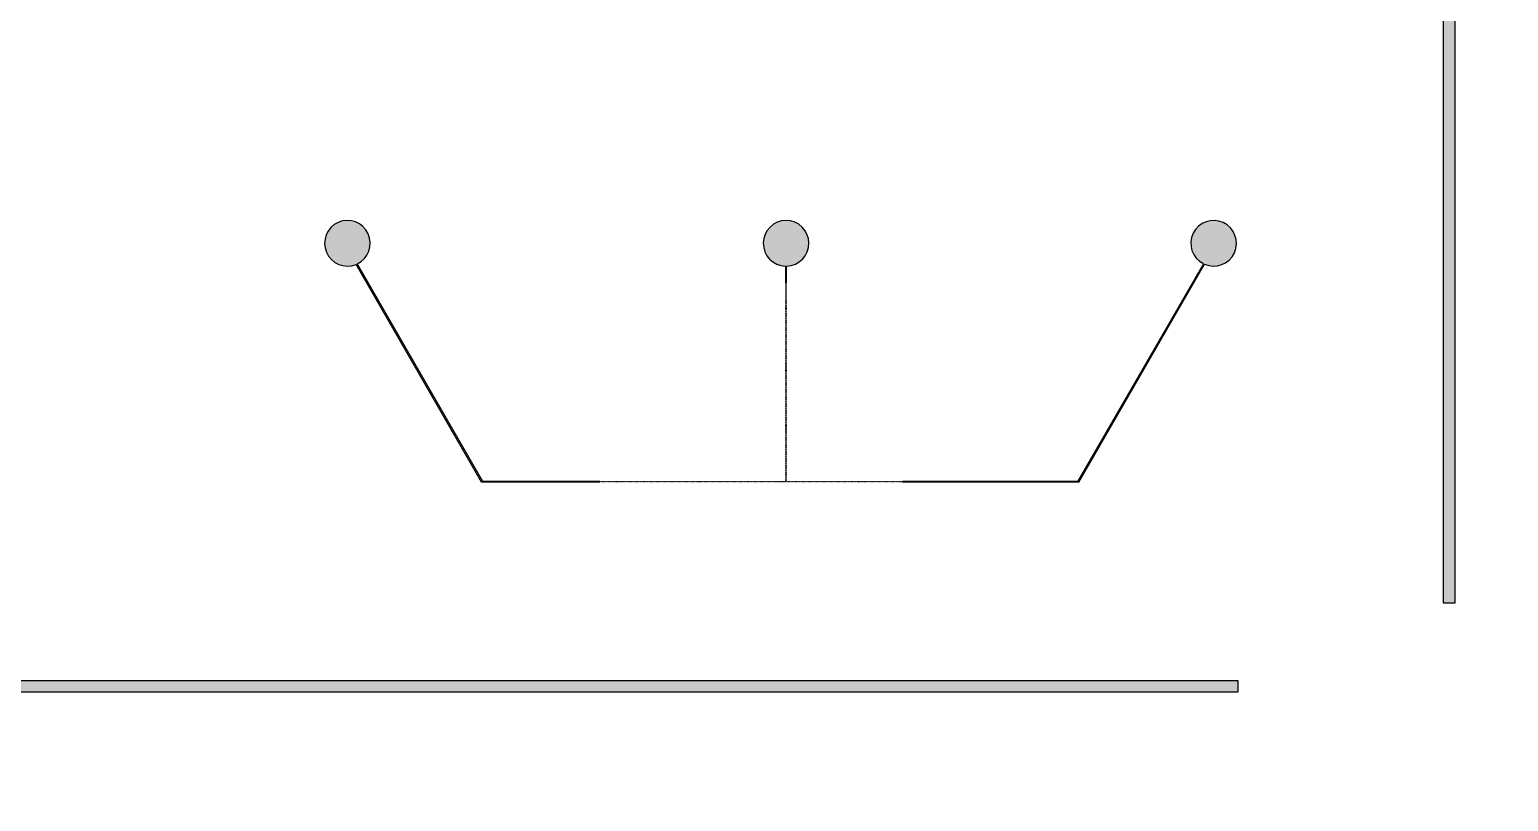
# Model space of a CAD drawing. Header units: inches. Extents: x 734146 to 834146, y 204695 to 304695.
# Drawn here: x 801116 to 813766, y 266471 to 273069 of the extents above; entities that cross this region are included whole.
import ezdxf

# ---------------------------------------------------------------- set-up
doc = ezdxf.new("R2010")
doc.units = ezdxf.units.IN
doc.header["$MEASUREMENT"] = 0

# ---------------------------------------------------------------- blocks, each defined once
blk = doc.blocks.new('*U18')
h = blk.add_hatch(color=256)
h.dxf.hatch_style = 1
h.paths.add_polyline_path([(-1282, -899), (-1282, -896), (-1279, -896), (-1279, -899)])
h.paths.add_polyline_path([(-1272, -899), (-1272, -896), (-1269, -896), (-1269, -899)])
h.paths.add_polyline_path([(-1262, -899), (-1262, -896), (-1259, -896), (-1259, -899)])
h.paths.add_polyline_path([(-1252, -899), (-1252, -896), (-1249, -896), (-1249, -899)])
h.paths.add_polyline_path([(-1242, -899), (-1242, -896), (-1239, -896), (-1239, -899)])
h.paths.add_polyline_path([(-1232, -899), (-1232, -896), (-1229, -896), (-1229, -899)])
h.paths.add_polyline_path([(-1222, -899), (-1222, -896), (-1219, -896), (-1219, -899)])
h.paths.add_polyline_path([(-1212, -899), (-1212, -896), (-1209, -896), (-1209, -899)])
h.paths.add_polyline_path([(-1202, -899), (-1202, -896), (-1199, -896), (-1199, -899)])
h.paths.add_polyline_path([(-1192, -899), (-1192, -896), (-1189, -896), (-1189, -899)])
h.paths.add_polyline_path([(-1182, -899), (-1182, -896), (-1179, -896), (-1179, -899)])
h.paths.add_polyline_path([(-1172, -899), (-1172, -896), (-1169, -896), (-1169, -899)])
h.paths.add_polyline_path([(-452, -899), (-452, -896), (-449, -896), (-449, -899)])
h.paths.add_polyline_path([(-442, -899), (-442, -896), (-439, -896), (-439, -899)])
h.paths.add_polyline_path([(-432, -899), (-432, -896), (-429, -896), (-429, -899)])
h.paths.add_polyline_path([(-422, -899), (-422, -896), (-419, -896), (-419, -899)])
h.paths.add_polyline_path([(-412, -899), (-412, -896), (-409, -896), (-409, -899)])
h.paths.add_polyline_path([(-402, -899), (-402, -896), (-399, -896), (-399, -899)])
h.paths.add_polyline_path([(-392, -899), (-392, -896), (-389, -896), (-389, -899)])
h.paths.add_polyline_path([(-382, -899), (-382, -896), (-379, -896), (-379, -899)])
h.paths.add_polyline_path([(-372, -899), (-372, -896), (-369, -896), (-369, -899)])
h.paths.add_polyline_path([(-362, -899), (-362, -896), (-359, -896), (-359, -899)])
h.paths.add_polyline_path([(-352, -899), (-352, -896), (-349, -896), (-349, -899)])
h.paths.add_polyline_path([(-342, -899), (-342, -896), (-339, -896), (-339, -899)])
h.paths.add_polyline_path([(-332, -899), (-332, -896), (-329, -896), (-329, -899)])
h.paths.add_polyline_path([(-322, -899), (-322, -896), (-319, -896), (-319, -899)])
h.paths.add_polyline_path([(-312, -899), (-312, -896), (-309, -896), (-309, -899)])
h.paths.add_polyline_path([(-302, -899), (-302, -896), (-299, -896), (-299, -899)])
h.paths.add_polyline_path([(-292, -899), (-292, -896), (-289, -896), (-289, -899)])
h.paths.add_polyline_path([(-282, -899), (-282, -896), (-279, -896), (-279, -899)])
h.paths.add_polyline_path([(-272, -899), (-272, -896), (-269, -896), (-269, -899)])
h.paths.add_polyline_path([(-262, -899), (-262, -896), (-259, -896), (-259, -899)])
h.paths.add_polyline_path([(-252, -899), (-252, -896), (-249, -896), (-249, -899)])
h.paths.add_polyline_path([(-242, -899), (-242, -896), (-239, -896), (-239, -899)])
h.paths.add_polyline_path([(-232, -899), (-232, -896), (-229, -896), (-229, -899)])
h.paths.add_polyline_path([(-222, -899), (-222, -896), (-219, -896), (-219, -899)])
h.paths.add_polyline_path([(-212, -899), (-212, -896), (-209, -896), (-209, -899)])
h.paths.add_polyline_path([(-202, -899), (-202, -896), (-199, -896), (-199, -899)])
h.paths.add_polyline_path([(-192, -899), (-192, -896), (-189, -896), (-189, -899)])
h.paths.add_polyline_path([(-182, -899), (-182, -896), (-179, -896), (-179, -899)])
h.paths.add_polyline_path([(-172, -899), (-172, -896), (-169, -896), (-169, -899)])
h.paths.add_polyline_path([(-162, -899), (-162, -896), (-159, -896), (-159, -899)])
h.paths.add_polyline_path([(-152, -899), (-152, -896), (-149, -896), (-149, -899)])
h.paths.add_polyline_path([(-142, -899), (-142, -896), (-139, -896), (-139, -899)])
h.paths.add_polyline_path([(-132, -899), (-132, -896), (-129, -896), (-129, -899)])
h.paths.add_polyline_path([(-122, -899), (-122, -896), (-119, -896), (-119, -899)])
h.paths.add_polyline_path([(-112, -899), (-112, -896), (-109, -896), (-109, -899)])
h.paths.add_polyline_path([(-102, -899), (-102, -896), (-99, -896), (-99, -899)])
h.paths.add_polyline_path([(-92, -899), (-92, -896), (-89, -896), (-89, -899)])
h.paths.add_polyline_path([(-82, -899), (-82, -896), (-79, -896), (-79, -899)])
h.paths.add_polyline_path([(-72, -899), (-72, -896), (-69, -896), (-69, -899)])
h.paths.add_polyline_path([(-62, -899), (-62, -896), (-59, -896), (-59, -899)])
h.paths.add_polyline_path([(-52, -899), (-52, -896), (-49, -896), (-49, -899)])
h.paths.add_polyline_path([(-42, -899), (-42, -896), (-39, -896), (-39, -899)])
h.paths.add_polyline_path([(98, -899), (98, -896), (101, -896), (101, -899)])
h.paths.add_polyline_path([(88, -899), (88, -896), (91, -896), (91, -899)])
h.paths.add_polyline_path([(78, -899), (78, -896), (81, -896), (81, -899)])
h.paths.add_polyline_path([(-32, -899), (-32, -896), (-29, -896), (-29, -899)])
h.paths.add_polyline_path([(-22, -899), (-22, -896), (-19, -896), (-19, -899)])
h.paths.add_polyline_path([(-12, -899), (-12, -896), (-9, -896), (-9, -899)])
h.paths.add_polyline_path([(-2, -899), (-2, -896), (1, -896), (1, -899)])
h.paths.add_polyline_path([(8, -899), (8, -896), (11, -896), (11, -899)])
h.paths.add_polyline_path([(18, -899), (18, -896), (21, -896), (21, -899)])
h.paths.add_polyline_path([(28, -899), (28, -896), (31, -896), (31, -899)])
h.paths.add_polyline_path([(38, -899), (38, -896), (41, -896), (41, -899)])
h.paths.add_polyline_path([(48, -899), (48, -896), (51, -896), (51, -899)])
h.paths.add_polyline_path([(58, -899), (58, -896), (61, -896), (61, -899)])
h.paths.add_polyline_path([(68, -899), (68, -896), (71, -896), (71, -899)])
h.paths.add_polyline_path([(301, -896), (301, -899), (298, -899), (298, -896)])
h.paths.add_polyline_path([(108, -899), (108, -896), (111, -896), (111, -899)])
h.paths.add_polyline_path([(118, -899), (118, -896), (121, -896), (121, -899)])
h.paths.add_polyline_path([(128, -899), (128, -896), (131, -896), (131, -899)])
h.paths.add_polyline_path([(138, -899), (138, -896), (141, -896), (141, -899)])
h.paths.add_polyline_path([(148, -899), (148, -896), (151, -896), (151, -899)])
h.paths.add_polyline_path([(158, -899), (158, -896), (161, -896), (161, -899)])
h.paths.add_polyline_path([(168, -899), (168, -896), (171, -896), (171, -899)])
h.paths.add_polyline_path([(178, -899), (178, -896), (181, -896), (181, -899)])
h.paths.add_polyline_path([(188, -899), (188, -896), (191, -896), (191, -899)])
h.paths.add_polyline_path([(198, -899), (198, -896), (201, -896), (201, -899)])
h.paths.add_polyline_path([(208, -899), (208, -896), (211, -896), (211, -899)])
h.paths.add_polyline_path([(298, -736), (301, -736), (301, -739), (298, -739)])
h.paths.add_polyline_path([(298, -726), (301, -726), (301, -729), (298, -729)])
h.paths.add_polyline_path([(298, -716), (301, -716), (301, -719), (298, -719)])
h.paths.add_polyline_path([(298, -706), (301, -706), (301, -709), (298, -709)])
h.paths.add_polyline_path([(298, -696), (301, -696), (301, -699), (298, -699)])
h.paths.add_polyline_path([(298, -686), (301, -686), (301, -689), (298, -689)])
h.paths.add_polyline_path([(298, -676), (301, -676), (301, -679), (298, -679)])
h.paths.add_polyline_path([(298, -666), (301, -666), (301, -669), (298, -669)])
h.paths.add_polyline_path([(298, -656), (301, -656), (301, -659), (298, -659)])
h.paths.add_polyline_path([(298, -646), (301, -646), (301, -649), (298, -649)])
h.paths.add_polyline_path([(298, -636), (301, -636), (301, -639), (298, -639)])
h.paths.add_polyline_path([(298, -626), (301, -626), (301, -629), (298, -629)])
h.paths.add_polyline_path([(298, -616), (301, -616), (301, -619), (298, -619)])
h.paths.add_polyline_path([(298, -606), (301, -606), (301, -609), (298, -609)])
h.paths.add_polyline_path([(298, -596), (301, -596), (301, -599), (298, -599)])
h.paths.add_polyline_path([(298, -586), (301, -586), (301, -589), (298, -589)])
h.paths.add_polyline_path([(298, -576), (301, -576), (301, -579), (298, -579)])
h.paths.add_polyline_path([(298, -566), (301, -566), (301, -569), (298, -569)])
h.paths.add_polyline_path([(298, -556), (301, -556), (301, -559), (298, -559)])
h.paths.add_polyline_path([(298, -546), (301, -546), (301, -549), (298, -549)])
h.paths.add_polyline_path([(298, -536), (301, -536), (301, -539), (298, -539)])
h.paths.add_polyline_path([(298, -526), (301, -526), (301, -529), (298, -529)])
h.paths.add_polyline_path([(298, -516), (301, -516), (301, -519), (298, -519)])
h.paths.add_polyline_path([(298, -506), (301, -506), (301, -509), (298, -509)])
h.paths.add_polyline_path([(298, -496), (301, -496), (301, -499), (298, -499)])
h.paths.add_polyline_path([(298, -486), (301, -486), (301, -489), (298, -489)])
h.paths.add_polyline_path([(298, -476), (301, -476), (301, -479), (298, -479)])
h.paths.add_polyline_path([(298, -466), (301, -466), (301, -469), (298, -469)])
h.paths.add_polyline_path([(298, -456), (301, -456), (301, -459), (298, -459)])
h.paths.add_polyline_path([(298, -446), (301, -446), (301, -449), (298, -449)])
h.paths.add_polyline_path([(298, -436), (301, -436), (301, -439), (298, -439)])
h.paths.add_polyline_path([(298, -426), (301, -426), (301, -429), (298, -429)])
h.paths.add_polyline_path([(298, -416), (301, -416), (301, -419), (298, -419)])
h.paths.add_polyline_path([(298, -406), (301, -406), (301, -409), (298, -409)])
h.paths.add_polyline_path([(298, -396), (301, -396), (301, -399), (298, -399)])
h.paths.add_polyline_path([(298, -386), (301, -386), (301, -389), (298, -389)])
h.paths.add_polyline_path([(298, -376), (301, -376), (301, -379), (298, -379)])
h.paths.add_polyline_path([(298, -366), (301, -366), (301, -369), (298, -369)])
h.paths.add_polyline_path([(298, -356), (301, -356), (301, -359), (298, -359)])
h.paths.add_polyline_path([(298, -346), (301, -346), (301, -349), (298, -349)])
h.paths.add_polyline_path([(298, -336), (301, -336), (301, -339), (298, -339)])
h.paths.add_polyline_path([(298, -326), (301, -326), (301, -329), (298, -329)])
h.paths.add_polyline_path([(298, -316), (301, -316), (301, -319), (298, -319)])
h.paths.add_polyline_path([(298, -306), (301, -306), (301, -309), (298, -309)])
h.paths.add_polyline_path([(298, -296), (301, -296), (301, -299), (298, -299)])
h.paths.add_polyline_path([(298, -286), (301, -286), (301, -289), (298, -289)])
h.paths.add_polyline_path([(298, -276), (301, -276), (301, -279), (298, -279)])
h.paths.add_polyline_path([(298, -266), (301, -266), (301, -269), (298, -269)])
h.paths.add_polyline_path([(298, -256), (301, -256), (301, -259), (298, -259)])
h.paths.add_polyline_path([(298, -246), (301, -246), (301, -249), (298, -249)])
h.paths.add_polyline_path([(298, -236), (301, -236), (301, -239), (298, -239)])
h.paths.add_polyline_path([(298, -226), (301, -226), (301, -229), (298, -229)])
h.paths.add_polyline_path([(298, -216), (301, -216), (301, -219), (298, -219)])
h.paths.add_polyline_path([(298, -206), (301, -206), (301, -209), (298, -209)])
h.paths.add_polyline_path([(298, -196), (301, -196), (301, -199), (298, -199)])
h.paths.add_polyline_path([(298, -186), (301, -186), (301, -189), (298, -189)])
h.paths.add_polyline_path([(298, -176), (301, -176), (301, -179), (298, -179)])
h.paths.add_polyline_path([(298, -166), (301, -166), (301, -169), (298, -169)])
h.paths.add_polyline_path([(298, -156), (301, -156), (301, -159), (298, -159)])
h.paths.add_polyline_path([(298, 464), (301, 464), (301, 461), (298, 461)])
h.paths.add_polyline_path([(298, 474), (301, 474), (301, 471), (298, 471)])
h.paths.add_polyline_path([(298, 484), (301, 484), (301, 481), (298, 481)])
h.paths.add_polyline_path([(298, -146), (301, -146), (301, -149), (298, -149)])
h.paths.add_polyline_path([(298, -136), (301, -136), (301, -139), (298, -139)])
h.paths.add_polyline_path([(298, -126), (301, -126), (301, -129), (298, -129)])
h.paths.add_polyline_path([(298, -116), (301, -116), (301, -119), (298, -119)])
h.paths.add_polyline_path([(298, -106), (301, -106), (301, -109), (298, -109)])
h.paths.add_polyline_path([(298, -96), (301, -96), (301, -99), (298, -99)])
h.paths.add_polyline_path([(298, -86), (301, -86), (301, -89), (298, -89)])
h.paths.add_polyline_path([(298, -76), (301, -76), (301, -79), (298, -79)])
h.paths.add_polyline_path([(298, -66), (301, -66), (301, -69), (298, -69)])
h.paths.add_polyline_path([(298, -56), (301, -56), (301, -59), (298, -59)])
h.paths.add_polyline_path([(298, -46), (301, -46), (301, -49), (298, -49)])
h.paths.add_polyline_path([(298, 604), (301, 604), (301, 601), (298, 601)])
h.paths.add_polyline_path([(298, 614), (301, 614), (301, 611), (298, 611)])
h.paths.add_polyline_path([(298, 624), (301, 624), (301, 621), (298, 621)])
h.paths.add_polyline_path([(298, 634), (301, 634), (301, 631), (298, 631)])
h.paths.add_polyline_path([(298, 644), (301, 644), (301, 641), (298, 641)])
h.paths.add_polyline_path([(298, 654), (301, 654), (301, 651), (298, 651)])
h.paths.add_polyline_path([(298, 494), (301, 494), (301, 491), (298, 491)])
h.paths.add_polyline_path([(298, 504), (301, 504), (301, 501), (298, 501)])
h.paths.add_polyline_path([(298, 514), (301, 514), (301, 511), (298, 511)])
h.paths.add_polyline_path([(298, 524), (301, 524), (301, 521), (298, 521)])
h.paths.add_polyline_path([(298, 534), (301, 534), (301, 531), (298, 531)])
h.paths.add_polyline_path([(298, 544), (301, 544), (301, 541), (298, 541)])
h.paths.add_polyline_path([(298, 554), (301, 554), (301, 551), (298, 551)])
h.paths.add_polyline_path([(298, 564), (301, 564), (301, 561), (298, 561)])
h.paths.add_polyline_path([(298, 574), (301, 574), (301, 571), (298, 571)])
h.paths.add_polyline_path([(298, 584), (301, 584), (301, 581), (298, 581)])
h.paths.add_polyline_path([(298, 594), (301, 594), (301, 591), (298, 591)])
h.paths.add_polyline_path([(311, -896), (311, -899), (308, -899), (308, -896)])
h.paths.add_polyline_path([(321, -896), (321, -899), (318, -899), (318, -896)])
h.paths.add_polyline_path([(331, -896), (331, -899), (328, -899), (328, -896)])
h.paths.add_polyline_path([(341, -896), (341, -899), (338, -899), (338, -896)])
h.paths.add_polyline_path([(351, -896), (351, -899), (348, -899), (348, -896)])
h.paths.add_polyline_path([(361, -896), (361, -899), (358, -899), (358, -896)])
h.paths.add_polyline_path([(371, -896), (371, -899), (368, -899), (368, -896)])
h.paths.add_polyline_path([(381, -896), (381, -899), (378, -899), (378, -896)])
h.paths.add_polyline_path([(391, -896), (391, -899), (388, -899), (388, -896)])
h.paths.add_polyline_path([(401, -896), (401, -899), (398, -899), (398, -896)])
h.paths.add_polyline_path([(411, -896), (411, -899), (408, -899), (408, -896)])
h.paths.add_polyline_path([(421, -896), (421, -899), (418, -899), (418, -896)])
h.paths.add_polyline_path([(431, -896), (431, -899), (428, -899), (428, -896)])
h.paths.add_polyline_path([(441, -896), (441, -899), (438, -899), (438, -896)])
h.paths.add_polyline_path([(451, -896), (451, -899), (448, -899), (448, -896)])
h.paths.add_polyline_path([(461, -896), (461, -899), (458, -899), (458, -896)])
h.paths.add_polyline_path([(471, -896), (471, -899), (468, -899), (468, -896)])
h.paths.add_polyline_path([(481, -896), (481, -899), (478, -899), (478, -896)])
h.paths.add_polyline_path([(491, -896), (491, -899), (488, -899), (488, -896)])
h.paths.add_polyline_path([(501, -896), (501, -899), (498, -899), (498, -896)])
h.paths.add_polyline_path([(511, -896), (511, -899), (508, -899), (508, -896)])
h.paths.add_polyline_path([(521, -896), (521, -899), (518, -899), (518, -896)])
h.paths.add_polyline_path([(531, -896), (531, -899), (528, -899), (528, -896)])
h.paths.add_polyline_path([(541, -896), (541, -899), (538, -899), (538, -896)])
h.paths.add_polyline_path([(551, -896), (551, -899), (548, -899), (548, -896)])
h.paths.add_polyline_path([(561, -896), (561, -899), (558, -899), (558, -896)])
h.paths.add_polyline_path([(571, -896), (571, -899), (568, -899), (568, -896)])
h.paths.add_polyline_path([(581, -896), (581, -899), (578, -899), (578, -896)])
h.paths.add_polyline_path([(591, -896), (591, -899), (588, -899), (588, -896)])
h.paths.add_polyline_path([(601, -896), (601, -899), (598, -899), (598, -896)])
h.paths.add_polyline_path([(611, -896), (611, -899), (608, -899), (608, -896)])
h.paths.add_polyline_path([(621, -896), (621, -899), (618, -899), (618, -896)])
h.paths.add_polyline_path([(631, -896), (631, -899), (628, -899), (628, -896)])
h.paths.add_polyline_path([(641, -896), (641, -899), (638, -899), (638, -896)])
h.paths.add_polyline_path([(651, -896), (651, -899), (648, -899), (648, -896)])
h.paths.add_polyline_path([(661, -896), (661, -899), (658, -899), (658, -896)])
h.paths.add_polyline_path([(671, -896), (671, -899), (668, -899), (668, -896)])
h.paths.add_polyline_path([(681, -896), (681, -899), (678, -899), (678, -896)])
h.paths.add_polyline_path([(691, -896), (691, -899), (688, -899), (688, -896)])
h.paths.add_polyline_path([(701, -896), (701, -899), (698, -899), (698, -896)])
h.paths.add_polyline_path([(711, -896), (711, -899), (708, -899), (708, -896)])
h.paths.add_polyline_path([(721, -896), (721, -899), (718, -899), (718, -896)])
h.paths.add_polyline_path([(731, -896), (731, -899), (728, -899), (728, -896)])
h.paths.add_polyline_path([(741, -896), (741, -899), (738, -899), (738, -896)])
h.paths.add_polyline_path([(751, -896), (751, -899), (748, -899), (748, -896)])
h.paths.add_polyline_path([(761, -896), (761, -899), (758, -899), (758, -896)])
h.paths.add_polyline_path([(771, -896), (771, -899), (768, -899), (768, -896)])
h.paths.add_polyline_path([(781, -896), (781, -899), (778, -899), (778, -896)])
h.paths.add_polyline_path([(791, -896), (791, -899), (788, -899), (788, -896)])
h.paths.add_polyline_path([(801, -896), (801, -899), (798, -899), (798, -896)])
h.paths.add_polyline_path([(811, -896), (811, -899), (808, -899), (808, -896)])
h.paths.add_polyline_path([(821, -896), (821, -899), (818, -899), (818, -896)])
h.paths.add_polyline_path([(831, -896), (831, -899), (828, -899), (828, -896)])
h.paths.add_polyline_path([(841, -896), (841, -899), (838, -899), (838, -896)])
h.paths.add_polyline_path([(851, -896), (851, -899), (848, -899), (848, -896)])
h.paths.add_polyline_path([(861, -896), (861, -899), (858, -899), (858, -896)])
h.paths.add_polyline_path([(871, -896), (871, -899), (868, -899), (868, -896)])
h.paths.add_polyline_path([(881, -896), (881, -899), (878, -899), (878, -896)])
h.paths.add_polyline_path([(891, -896), (891, -899), (888, -899), (888, -896)])
h.paths.add_polyline_path([(901, -896), (901, -899), (898, -899), (898, -896)])
h.paths.add_polyline_path([(911, -896), (911, -899), (908, -899), (908, -896)])
h.paths.add_polyline_path([(921, -896), (921, -899), (918, -899), (918, -896)])
h.paths.add_polyline_path([(931, -896), (931, -899), (928, -899), (928, -896)])
h.paths.add_polyline_path([(941, -896), (941, -899), (938, -899), (938, -896)])
h.paths.add_polyline_path([(951, -896), (951, -899), (948, -899), (948, -896)])
h.paths.add_polyline_path([(961, -896), (961, -899), (958, -899), (958, -896)])
h.paths.add_polyline_path([(971, -896), (971, -899), (968, -899), (968, -896)])
h.paths.add_polyline_path([(981, -896), (981, -899), (978, -899), (978, -896)])
h.paths.add_polyline_path([(991, -896), (991, -899), (988, -899), (988, -896)])
h.paths.add_polyline_path([(1001, -896), (1001, -899), (998, -899), (998, -896)])
h.paths.add_polyline_path([(1011, -896), (1011, -899), (1008, -899), (1008, -896)])
h.paths.add_polyline_path([(1021, -896), (1021, -899), (1018, -899), (1018, -896)])
h.paths.add_polyline_path([(1031, -896), (1031, -899), (1028, -899), (1028, -896)])
h.paths.add_polyline_path([(1041, -896), (1041, -899), (1038, -899), (1038, -896)])
h.paths.add_polyline_path([(1051, -896), (1051, -899), (1048, -899), (1048, -896)])
h.paths.add_polyline_path([(1061, -896), (1061, -899), (1058, -899), (1058, -896)])
h.paths.add_polyline_path([(1071, -896), (1071, -899), (1068, -899), (1068, -896)])
h.paths.add_polyline_path([(1081, -896), (1081, -899), (1078, -899), (1078, -896)])
h.paths.add_polyline_path([(1091, -896), (1091, -899), (1088, -899), (1088, -896)])
h.paths.add_polyline_path([(1101, -896), (1101, -899), (1098, -899), (1098, -896)])
h.paths.add_polyline_path([(1111, -896), (1111, -899), (1108, -899), (1108, -896)])
h.paths.add_polyline_path([(1121, -896), (1121, -899), (1118, -899), (1118, -896)])
h.paths.add_polyline_path([(1131, -896), (1131, -899), (1128, -899), (1128, -896)])
h.paths.add_polyline_path([(1141, -896), (1141, -899), (1138, -899), (1138, -896)])
h.paths.add_polyline_path([(1151, -896), (1151, -899), (1148, -899), (1148, -896)])
h.paths.add_polyline_path([(1161, -896), (1161, -899), (1158, -899), (1158, -896)])
h.paths.add_polyline_path([(1171, -896), (1171, -899), (1168, -899), (1168, -896)])
h.paths.add_polyline_path([(1181, -896), (1181, -899), (1178, -899), (1178, -896)])
h.paths.add_polyline_path([(1191, -896), (1191, -899), (1188, -899), (1188, -896)])
h.paths.add_polyline_path([(1201, -896), (1201, -899), (1198, -899), (1198, -896)])
h.paths.add_polyline_path([(1211, -896), (1211, -899), (1208, -899), (1208, -896)])
h.paths.add_polyline_path([(1221, -896), (1221, -899), (1218, -899), (1218, -896)])
h.paths.add_polyline_path([(1231, -896), (1231, -899), (1228, -899), (1228, -896)])
h.paths.add_polyline_path([(1241, -896), (1241, -899), (1238, -899), (1238, -896)])
h.paths.add_polyline_path([(1251, -896), (1251, -899), (1248, -899), (1248, -896)])
h.paths.add_polyline_path([(1261, -896), (1261, -899), (1258, -899), (1258, -896)])
h.paths.add_polyline_path([(1271, -896), (1271, -899), (1268, -899), (1268, -896)])
h.paths.add_polyline_path([(1281, -896), (1281, -899), (1278, -899), (1278, -896)])
h.paths.add_polyline_path([(1291, -896), (1291, -899), (1288, -899), (1288, -896)])
h.paths.add_polyline_path([(278, -899), (278, -896), (281, -896), (281, -899)])
h.paths.add_polyline_path([(288, -899), (288, -896), (291, -896), (291, -899)])
h.paths.add_polyline_path([(298, -846), (301, -846), (301, -849), (298, -849)])
h.paths.add_polyline_path([(298, -836), (301, -836), (301, -839), (298, -839)])
h.paths.add_polyline_path([(298, -826), (301, -826), (301, -829), (298, -829)])
h.paths.add_polyline_path([(298, -816), (301, -816), (301, -819), (298, -819)])
h.paths.add_polyline_path([(298, -806), (301, -806), (301, -809), (298, -809)])
h.paths.add_polyline_path([(298, -796), (301, -796), (301, -799), (298, -799)])
h.paths.add_polyline_path([(298, -786), (301, -786), (301, -789), (298, -789)])
h.paths.add_polyline_path([(298, -776), (301, -776), (301, -779), (298, -779)])
h.paths.add_polyline_path([(298, -766), (301, -766), (301, -769), (298, -769)])
h.paths.add_polyline_path([(298, -756), (301, -756), (301, -759), (298, -759)])
h.paths.add_polyline_path([(298, -746), (301, -746), (301, -749), (298, -749)])
h.paths.add_polyline_path([(298, -36), (301, -36), (301, -39), (298, -39)])
h.paths.add_polyline_path([(298, -26), (301, -26), (301, -29), (298, -29)])
h.paths.add_polyline_path([(298, -16), (301, -16), (301, -19), (298, -19)])
h.paths.add_polyline_path([(298, -6), (301, -6), (301, -9), (298, -9)])
h.paths.add_polyline_path([(298, 4), (301, 4), (301, 1), (298, 1)])
h.paths.add_polyline_path([(298, 14), (301, 14), (301, 11), (298, 11)])
h.paths.add_polyline_path([(298, 24), (301, 24), (301, 21), (298, 21)])
h.paths.add_polyline_path([(298, 34), (301, 34), (301, 31), (298, 31)])
h.paths.add_polyline_path([(298, 44), (301, 44), (301, 41), (298, 41)])
h.paths.add_polyline_path([(298, 54), (301, 54), (301, 51), (298, 51)])
h.paths.add_polyline_path([(298, 64), (301, 64), (301, 61), (298, 61)])
h.paths.add_polyline_path([(298, 74), (301, 74), (301, 71), (298, 71)])
h.paths.add_polyline_path([(298, 84), (301, 84), (301, 81), (298, 81)])
h.paths.add_polyline_path([(298, 94), (301, 94), (301, 91), (298, 91)])
h.paths.add_polyline_path([(298, 104), (301, 104), (301, 101), (298, 101)])
h.paths.add_polyline_path([(298, 114), (301, 114), (301, 111), (298, 111)])
h.paths.add_polyline_path([(298, 124), (301, 124), (301, 121), (298, 121)])
h.paths.add_polyline_path([(298, 134), (301, 134), (301, 131), (298, 131)])
h.paths.add_polyline_path([(298, 144), (301, 144), (301, 141), (298, 141)])
h.paths.add_polyline_path([(298, 154), (301, 154), (301, 151), (298, 151)])
h.paths.add_polyline_path([(298, 164), (301, 164), (301, 161), (298, 161)])
h.paths.add_polyline_path([(298, 174), (301, 174), (301, 171), (298, 171)])
h.paths.add_polyline_path([(298, 184), (301, 184), (301, 181), (298, 181)])
h.paths.add_polyline_path([(298, 194), (301, 194), (301, 191), (298, 191)])
h.paths.add_polyline_path([(298, 204), (301, 204), (301, 201), (298, 201)])
h.paths.add_polyline_path([(298, 214), (301, 214), (301, 211), (298, 211)])
h.paths.add_polyline_path([(298, 224), (301, 224), (301, 221), (298, 221)])
h.paths.add_polyline_path([(298, 234), (301, 234), (301, 231), (298, 231)])
h.paths.add_polyline_path([(298, 244), (301, 244), (301, 241), (298, 241)])
h.paths.add_polyline_path([(298, 254), (301, 254), (301, 251), (298, 251)])
h.paths.add_polyline_path([(298, 264), (301, 264), (301, 261), (298, 261)])
h.paths.add_polyline_path([(298, 274), (301, 274), (301, 271), (298, 271)])
h.paths.add_polyline_path([(298, 284), (301, 284), (301, 281), (298, 281)])
h.paths.add_polyline_path([(298, 294), (301, 294), (301, 291), (298, 291)])
h.paths.add_polyline_path([(298, 304), (301, 304), (301, 301), (298, 301)])
h.paths.add_polyline_path([(298, 314), (301, 314), (301, 311), (298, 311)])
h.paths.add_polyline_path([(298, 324), (301, 324), (301, 321), (298, 321)])
h.paths.add_polyline_path([(298, 334), (301, 334), (301, 331), (298, 331)])
h.paths.add_polyline_path([(298, 344), (301, 344), (301, 341), (298, 341)])
h.paths.add_polyline_path([(298, 354), (301, 354), (301, 351), (298, 351)])
h.paths.add_polyline_path([(298, 364), (301, 364), (301, 361), (298, 361)])
h.paths.add_polyline_path([(298, 374), (301, 374), (301, 371), (298, 371)])
h.paths.add_polyline_path([(298, 384), (301, 384), (301, 381), (298, 381)])
h.paths.add_polyline_path([(298, 394), (301, 394), (301, 391), (298, 391)])
h.paths.add_polyline_path([(298, 404), (301, 404), (301, 401), (298, 401)])
h.paths.add_polyline_path([(298, 414), (301, 414), (301, 411), (298, 411)])
h.paths.add_polyline_path([(298, 424), (301, 424), (301, 421), (298, 421)])
h.paths.add_polyline_path([(298, 434), (301, 434), (301, 431), (298, 431)])
h.paths.add_polyline_path([(298, 444), (301, 444), (301, 441), (298, 441)])
h.paths.add_polyline_path([(298, 454), (301, 454), (301, 451), (298, 451)])
h.paths.add_polyline_path([(298, -886), (301, -886), (301, -889), (298, -889)])
h.paths.add_polyline_path([(298, -876), (301, -876), (301, -879), (298, -879)])
h.paths.add_polyline_path([(298, -866), (301, -866), (301, -869), (298, -869)])
h.paths.add_polyline_path([(298, -856), (301, -856), (301, -859), (298, -859)])
h.paths.add_polyline_path([(218, -899), (218, -896), (221, -896), (221, -899)])
h.paths.add_polyline_path([(228, -899), (228, -896), (231, -896), (231, -899)])
h.paths.add_polyline_path([(238, -899), (238, -896), (241, -896), (241, -899)])
h.paths.add_polyline_path([(248, -899), (248, -896), (251, -896), (251, -899)])
h.paths.add_polyline_path([(258, -899), (258, -896), (261, -896), (261, -899)])
h.paths.add_polyline_path([(268, -899), (268, -896), (271, -896), (271, -899)])
h.paths.add_polyline_path([(-1162, -899), (-1162, -896), (-1159, -896), (-1159, -899)])
h.paths.add_polyline_path([(-1152, -899), (-1152, -896), (-1149, -896), (-1149, -899)])
h.paths.add_polyline_path([(-1142, -899), (-1142, -896), (-1139, -896), (-1139, -899)])
h.paths.add_polyline_path([(-1132, -899), (-1132, -896), (-1129, -896), (-1129, -899)])
h.paths.add_polyline_path([(-1122, -899), (-1122, -896), (-1119, -896), (-1119, -899)])
h.paths.add_polyline_path([(-1112, -899), (-1112, -896), (-1109, -896), (-1109, -899)])
h.paths.add_polyline_path([(-1102, -899), (-1102, -896), (-1099, -896), (-1099, -899)])
h.paths.add_polyline_path([(-1092, -899), (-1092, -896), (-1089, -896), (-1089, -899)])
h.paths.add_polyline_path([(-1082, -899), (-1082, -896), (-1079, -896), (-1079, -899)])
h.paths.add_polyline_path([(-1072, -899), (-1072, -896), (-1069, -896), (-1069, -899)])
h.paths.add_polyline_path([(-1062, -899), (-1062, -896), (-1059, -896), (-1059, -899)])
h.paths.add_polyline_path([(-1052, -899), (-1052, -896), (-1049, -896), (-1049, -899)])
h.paths.add_polyline_path([(-1042, -899), (-1042, -896), (-1039, -896), (-1039, -899)])
h.paths.add_polyline_path([(-1032, -899), (-1032, -896), (-1029, -896), (-1029, -899)])
h.paths.add_polyline_path([(-1022, -899), (-1022, -896), (-1019, -896), (-1019, -899)])
h.paths.add_polyline_path([(-1012, -899), (-1012, -896), (-1009, -896), (-1009, -899)])
h.paths.add_polyline_path([(-1002, -899), (-1002, -896), (-999, -896), (-999, -899)])
h.paths.add_polyline_path([(-992, -899), (-992, -896), (-989, -896), (-989, -899)])
h.paths.add_polyline_path([(-982, -899), (-982, -896), (-979, -896), (-979, -899)])
h.paths.add_polyline_path([(-972, -899), (-972, -896), (-969, -896), (-969, -899)])
h.paths.add_polyline_path([(-962, -899), (-962, -896), (-959, -896), (-959, -899)])
h.paths.add_polyline_path([(-952, -899), (-952, -896), (-949, -896), (-949, -899)])
h.paths.add_polyline_path([(-942, -899), (-942, -896), (-939, -896), (-939, -899)])
h.paths.add_polyline_path([(-932, -899), (-932, -896), (-929, -896), (-929, -899)])
h.paths.add_polyline_path([(-922, -899), (-922, -896), (-919, -896), (-919, -899)])
h.paths.add_polyline_path([(-912, -899), (-912, -896), (-909, -896), (-909, -899)])
h.paths.add_polyline_path([(-902, -899), (-902, -896), (-899, -896), (-899, -899)])
h.paths.add_polyline_path([(-892, -899), (-892, -896), (-889, -896), (-889, -899)])
h.paths.add_polyline_path([(-882, -899), (-882, -896), (-879, -896), (-879, -899)])
h.paths.add_polyline_path([(-872, -899), (-872, -896), (-869, -896), (-869, -899)])
h.paths.add_polyline_path([(-862, -899), (-862, -896), (-859, -896), (-859, -899)])
h.paths.add_polyline_path([(-852, -899), (-852, -896), (-849, -896), (-849, -899)])
h.paths.add_polyline_path([(-842, -899), (-842, -896), (-839, -896), (-839, -899)])
h.paths.add_polyline_path([(-832, -899), (-832, -896), (-829, -896), (-829, -899)])
h.paths.add_polyline_path([(-822, -899), (-822, -896), (-819, -896), (-819, -899)])
h.paths.add_polyline_path([(-812, -899), (-812, -896), (-809, -896), (-809, -899)])
h.paths.add_polyline_path([(-802, -899), (-802, -896), (-799, -896), (-799, -899)])
h.paths.add_polyline_path([(-792, -899), (-792, -896), (-789, -896), (-789, -899)])
h.paths.add_polyline_path([(-782, -899), (-782, -896), (-779, -896), (-779, -899)])
h.paths.add_polyline_path([(-772, -899), (-772, -896), (-769, -896), (-769, -899)])
h.paths.add_polyline_path([(-762, -899), (-762, -896), (-759, -896), (-759, -899)])
h.paths.add_polyline_path([(-752, -899), (-752, -896), (-749, -896), (-749, -899)])
h.paths.add_polyline_path([(-742, -899), (-742, -896), (-739, -896), (-739, -899)])
h.paths.add_polyline_path([(-732, -899), (-732, -896), (-729, -896), (-729, -899)])
h.paths.add_polyline_path([(-722, -899), (-722, -896), (-719, -896), (-719, -899)])
h.paths.add_polyline_path([(-712, -899), (-712, -896), (-709, -896), (-709, -899)])
h.paths.add_polyline_path([(-702, -899), (-702, -896), (-699, -896), (-699, -899)])
h.paths.add_polyline_path([(-692, -899), (-692, -896), (-689, -896), (-689, -899)])
h.paths.add_polyline_path([(-682, -899), (-682, -896), (-679, -896), (-679, -899)])
h.paths.add_polyline_path([(-672, -899), (-672, -896), (-669, -896), (-669, -899)])
h.paths.add_polyline_path([(-662, -899), (-662, -896), (-659, -896), (-659, -899)])
h.paths.add_polyline_path([(-652, -899), (-652, -896), (-649, -896), (-649, -899)])
h.paths.add_polyline_path([(-642, -899), (-642, -896), (-639, -896), (-639, -899)])
h.paths.add_polyline_path([(-632, -899), (-632, -896), (-629, -896), (-629, -899)])
h.paths.add_polyline_path([(-622, -899), (-622, -896), (-619, -896), (-619, -899)])
h.paths.add_polyline_path([(-612, -899), (-612, -896), (-609, -896), (-609, -899)])
h.paths.add_polyline_path([(-602, -899), (-602, -896), (-599, -896), (-599, -899)])
h.paths.add_polyline_path([(-592, -899), (-592, -896), (-589, -896), (-589, -899)])
h.paths.add_polyline_path([(-582, -899), (-582, -896), (-579, -896), (-579, -899)])
h.paths.add_polyline_path([(-572, -899), (-572, -896), (-569, -896), (-569, -899)])
h.paths.add_polyline_path([(-562, -899), (-562, -896), (-559, -896), (-559, -899)])
h.paths.add_polyline_path([(-552, -899), (-552, -896), (-549, -896), (-549, -899)])
h.paths.add_polyline_path([(-542, -899), (-542, -896), (-539, -896), (-539, -899)])
h.paths.add_polyline_path([(-532, -899), (-532, -896), (-529, -896), (-529, -899)])
h.paths.add_polyline_path([(-522, -899), (-522, -896), (-519, -896), (-519, -899)])
h.paths.add_polyline_path([(-512, -899), (-512, -896), (-509, -896), (-509, -899)])
h.paths.add_polyline_path([(-502, -899), (-502, -896), (-499, -896), (-499, -899)])
h.paths.add_polyline_path([(-492, -899), (-492, -896), (-489, -896), (-489, -899)])
h.paths.add_polyline_path([(-482, -899), (-482, -896), (-479, -896), (-479, -899)])
h.paths.add_polyline_path([(-472, -899), (-472, -896), (-469, -896), (-469, -899)])
h.paths.add_polyline_path([(-462, -899), (-462, -896), (-459, -896), (-459, -899)])
edge = h.paths.add_edge_path()
edge.add_line((-2304, -902), (-1292, -899))
edge.add_line((-1292, -899), (-1289, -899))
edge.add_line((-1289, -899), (-1289, -896))
edge.add_line((-1289, -896), (-1292, -896))
edge.add_line((-1292, -896), (-2298, -892))
edge.add_line((-2298, -892), (-3369, 963))
edge.add_arc((-3452, 1140), 195, 295.2109, 652.2483)
edge.add_line((-3378, 959), (-2304, -902))
edge = h.paths.add_edge_path()
edge.add_line((1297, -892), (1297, -902))
edge.add_line((1297, -902), (2803, -902))
edge.add_line((2803, -902), (3879, 961))
edge.add_arc((3957, 1140), 195, 246.2579, 603.309)
edge.add_line((3870, 965), (2797, -892))
edge.add_line((2797, -892), (1297, -892))
edge = h.paths.add_edge_path()
edge.add_line((298, 658), (301, 658))
edge.add_line((301, 658), (305, 945))
edge.add_arc((300, 1140), 195, 271.4693, 628.5307)
edge.add_line((295, 945), (298, 658))
for p, q in [((-2304, -902), (-3378, 959)), ((-3369, 963), (-2298, -892)), ((295, 945), (298, 658)), ((301, 658), (305, 945)), ((298, 658), (301, 658)), ((-2304, -902), (-1292, -899)), ((-1292, -896), (-2298, -892)), ((-1292, -896), (-1289, -896)), ((-1289, -899), (-1292, -899)), ((-1289, -896), (-1289, -899)), ((1297, -892), (2797, -892)), ((1297, -892), (1297, -902)), ((2803, -902), (1297, -902))]:
    blk.add_line(p, q)
for points in [[(3870, 965), (2797, -892)], [(2803, -902), (3879, 961)]]:
    blk.add_lwpolyline(points)
for points in [[(298, 654), (301, 654), (301, 651), (298, 651)], [(298, 644), (301, 644), (301, 641), (298, 641)], [(298, 634), (301, 634), (301, 631), (298, 631)], [(298, 624), (301, 624), (301, 621), (298, 621)], [(298, 614), (301, 614), (301, 611), (298, 611)], [(298, 604), (301, 604), (301, 601), (298, 601)], [(298, 594), (301, 594), (301, 591), (298, 591)], [(298, 584), (301, 584), (301, 581), (298, 581)], [(298, 574), (301, 574), (301, 571), (298, 571)], [(298, 564), (301, 564), (301, 561), (298, 561)], [(298, 554), (301, 554), (301, 551), (298, 551)], [(298, 544), (301, 544), (301, 541), (298, 541)], [(298, 534), (301, 534), (301, 531), (298, 531)], [(298, 524), (301, 524), (301, 521), (298, 521)], [(298, 514), (301, 514), (301, 511), (298, 511)], [(298, 504), (301, 504), (301, 501), (298, 501)], [(298, 494), (301, 494), (301, 491), (298, 491)], [(298, 484), (301, 484), (301, 481), (298, 481)], [(298, 474), (301, 474), (301, 471), (298, 471)], [(298, 464), (301, 464), (301, 461), (298, 461)], [(298, 454), (301, 454), (301, 451), (298, 451)], [(298, 444), (301, 444), (301, 441), (298, 441)], [(298, 434), (301, 434), (301, 431), (298, 431)], [(298, 424), (301, 424), (301, 421), (298, 421)], [(298, 414), (301, 414), (301, 411), (298, 411)], [(298, 404), (301, 404), (301, 401), (298, 401)], [(298, 394), (301, 394), (301, 391), (298, 391)], [(298, 384), (301, 384), (301, 381), (298, 381)], [(298, 374), (301, 374), (301, 371), (298, 371)], [(298, 364), (301, 364), (301, 361), (298, 361)], [(298, 354), (301, 354), (301, 351), (298, 351)], [(298, 344), (301, 344), (301, 341), (298, 341)], [(298, 334), (301, 334), (301, 331), (298, 331)], [(298, 324), (301, 324), (301, 321), (298, 321)], [(298, 314), (301, 314), (301, 311), (298, 311)], [(298, 304), (301, 304), (301, 301), (298, 301)], [(298, 294), (301, 294), (301, 291), (298, 291)], [(298, 284), (301, 284), (301, 281), (298, 281)], [(298, 274), (301, 274), (301, 271), (298, 271)], [(298, 264), (301, 264), (301, 261), (298, 261)], [(298, 254), (301, 254), (301, 251), (298, 251)], [(298, 244), (301, 244), (301, 241), (298, 241)], [(298, 234), (301, 234), (301, 231), (298, 231)], [(298, 224), (301, 224), (301, 221), (298, 221)], [(298, 214), (301, 214), (301, 211), (298, 211)], [(298, 204), (301, 204), (301, 201), (298, 201)], [(298, 194), (301, 194), (301, 191), (298, 191)], [(298, 184), (301, 184), (301, 181), (298, 181)], [(298, 174), (301, 174), (301, 171), (298, 171)], [(298, 164), (301, 164), (301, 161), (298, 161)], [(298, 154), (301, 154), (301, 151), (298, 151)], [(298, 144), (301, 144), (301, 141), (298, 141)], [(298, 134), (301, 134), (301, 131), (298, 131)], [(298, 124), (301, 124), (301, 121), (298, 121)], [(298, 114), (301, 114), (301, 111), (298, 111)], [(298, 104), (301, 104), (301, 101), (298, 101)], [(298, 94), (301, 94), (301, 91), (298, 91)], [(298, 84), (301, 84), (301, 81), (298, 81)], [(298, 74), (301, 74), (301, 71), (298, 71)], [(298, 64), (301, 64), (301, 61), (298, 61)], [(298, 54), (301, 54), (301, 51), (298, 51)], [(298, 44), (301, 44), (301, 41), (298, 41)], [(298, 34), (301, 34), (301, 31), (298, 31)], [(298, 24), (301, 24), (301, 21), (298, 21)], [(298, 14), (301, 14), (301, 11), (298, 11)], [(298, 4), (301, 4), (301, 1), (298, 1)], [(298, -6), (301, -6), (301, -9), (298, -9)], [(298, -16), (301, -16), (301, -19), (298, -19)], [(298, -26), (301, -26), (301, -29), (298, -29)], [(298, -36), (301, -36), (301, -39), (298, -39)], [(298, -46), (301, -46), (301, -49), (298, -49)], [(298, -56), (301, -56), (301, -59), (298, -59)], [(298, -66), (301, -66), (301, -69), (298, -69)], [(298, -76), (301, -76), (301, -79), (298, -79)], [(298, -86), (301, -86), (301, -89), (298, -89)], [(298, -96), (301, -96), (301, -99), (298, -99)], [(298, -106), (301, -106), (301, -109), (298, -109)], [(298, -116), (301, -116), (301, -119), (298, -119)], [(298, -126), (301, -126), (301, -129), (298, -129)], [(298, -136), (301, -136), (301, -139), (298, -139)], [(298, -146), (301, -146), (301, -149), (298, -149)], [(298, -156), (301, -156), (301, -159), (298, -159)], [(298, -166), (301, -166), (301, -169), (298, -169)], [(298, -176), (301, -176), (301, -179), (298, -179)], [(298, -186), (301, -186), (301, -189), (298, -189)], [(298, -196), (301, -196), (301, -199), (298, -199)], [(298, -206), (301, -206), (301, -209), (298, -209)], [(298, -216), (301, -216), (301, -219), (298, -219)], [(298, -226), (301, -226), (301, -229), (298, -229)], [(298, -236), (301, -236), (301, -239), (298, -239)], [(298, -246), (301, -246), (301, -249), (298, -249)], [(298, -256), (301, -256), (301, -259), (298, -259)], [(298, -266), (301, -266), (301, -269), (298, -269)], [(298, -276), (301, -276), (301, -279), (298, -279)], [(298, -286), (301, -286), (301, -289), (298, -289)], [(298, -296), (301, -296), (301, -299), (298, -299)], [(298, -306), (301, -306), (301, -309), (298, -309)], [(298, -316), (301, -316), (301, -319), (298, -319)], [(298, -326), (301, -326), (301, -329), (298, -329)], [(298, -336), (301, -336), (301, -339), (298, -339)], [(298, -346), (301, -346), (301, -349), (298, -349)], [(298, -356), (301, -356), (301, -359), (298, -359)], [(298, -366), (301, -366), (301, -369), (298, -369)], [(298, -376), (301, -376), (301, -379), (298, -379)], [(298, -386), (301, -386), (301, -389), (298, -389)], [(298, -396), (301, -396), (301, -399), (298, -399)], [(298, -406), (301, -406), (301, -409), (298, -409)], [(298, -416), (301, -416), (301, -419), (298, -419)], [(298, -426), (301, -426), (301, -429), (298, -429)], [(298, -436), (301, -436), (301, -439), (298, -439)], [(298, -446), (301, -446), (301, -449), (298, -449)], [(298, -456), (301, -456), (301, -459), (298, -459)], [(298, -466), (301, -466), (301, -469), (298, -469)], [(298, -476), (301, -476), (301, -479), (298, -479)], [(298, -486), (301, -486), (301, -489), (298, -489)], [(298, -496), (301, -496), (301, -499), (298, -499)], [(298, -506), (301, -506), (301, -509), (298, -509)], [(298, -516), (301, -516), (301, -519), (298, -519)], [(298, -526), (301, -526), (301, -529), (298, -529)], [(298, -536), (301, -536), (301, -539), (298, -539)], [(298, -546), (301, -546), (301, -549), (298, -549)], [(298, -556), (301, -556), (301, -559), (298, -559)], [(298, -566), (301, -566), (301, -569), (298, -569)], [(298, -576), (301, -576), (301, -579), (298, -579)], [(298, -586), (301, -586), (301, -589), (298, -589)], [(298, -596), (301, -596), (301, -599), (298, -599)], [(298, -606), (301, -606), (301, -609), (298, -609)], [(298, -616), (301, -616), (301, -619), (298, -619)], [(298, -626), (301, -626), (301, -629), (298, -629)], [(298, -636), (301, -636), (301, -639), (298, -639)], [(298, -646), (301, -646), (301, -649), (298, -649)], [(298, -656), (301, -656), (301, -659), (298, -659)], [(298, -666), (301, -666), (301, -669), (298, -669)], [(298, -676), (301, -676), (301, -679), (298, -679)], [(298, -686), (301, -686), (301, -689), (298, -689)], [(298, -696), (301, -696), (301, -699), (298, -699)], [(298, -706), (301, -706), (301, -709), (298, -709)], [(298, -716), (301, -716), (301, -719), (298, -719)], [(298, -726), (301, -726), (301, -729), (298, -729)], [(298, -736), (301, -736), (301, -739), (298, -739)], [(298, -746), (301, -746), (301, -749), (298, -749)], [(298, -756), (301, -756), (301, -759), (298, -759)], [(298, -766), (301, -766), (301, -769), (298, -769)], [(298, -776), (301, -776), (301, -779), (298, -779)], [(298, -786), (301, -786), (301, -789), (298, -789)], [(298, -796), (301, -796), (301, -799), (298, -799)], [(298, -806), (301, -806), (301, -809), (298, -809)], [(298, -816), (301, -816), (301, -819), (298, -819)], [(298, -826), (301, -826), (301, -829), (298, -829)], [(298, -836), (301, -836), (301, -839), (298, -839)], [(298, -846), (301, -846), (301, -849), (298, -849)], [(298, -856), (301, -856), (301, -859), (298, -859)], [(298, -866), (301, -866), (301, -869), (298, -869)], [(298, -876), (301, -876), (301, -879), (298, -879)], [(-1282, -899), (-1282, -896), (-1279, -896), (-1279, -899)], [(-1272, -899), (-1272, -896), (-1269, -896), (-1269, -899)], [(-1262, -899), (-1262, -896), (-1259, -896), (-1259, -899)], [(-1252, -899), (-1252, -896), (-1249, -896), (-1249, -899)], [(-1242, -899), (-1242, -896), (-1239, -896), (-1239, -899)], [(-1232, -899), (-1232, -896), (-1229, -896), (-1229, -899)], [(-1222, -899), (-1222, -896), (-1219, -896), (-1219, -899)], [(-1212, -899), (-1212, -896), (-1209, -896), (-1209, -899)], [(-1202, -899), (-1202, -896), (-1199, -896), (-1199, -899)], [(-1192, -899), (-1192, -896), (-1189, -896), (-1189, -899)], [(-1182, -899), (-1182, -896), (-1179, -896), (-1179, -899)], [(-1172, -899), (-1172, -896), (-1169, -896), (-1169, -899)], [(-1162, -899), (-1162, -896), (-1159, -896), (-1159, -899)], [(-1152, -899), (-1152, -896), (-1149, -896), (-1149, -899)], [(-1142, -899), (-1142, -896), (-1139, -896), (-1139, -899)], [(-1132, -899), (-1132, -896), (-1129, -896), (-1129, -899)], [(-1122, -899), (-1122, -896), (-1119, -896), (-1119, -899)], [(-1112, -899), (-1112, -896), (-1109, -896), (-1109, -899)], [(-1102, -899), (-1102, -896), (-1099, -896), (-1099, -899)], [(-1092, -899), (-1092, -896), (-1089, -896), (-1089, -899)], [(-1082, -899), (-1082, -896), (-1079, -896), (-1079, -899)], [(-1072, -899), (-1072, -896), (-1069, -896), (-1069, -899)], [(-1062, -899), (-1062, -896), (-1059, -896), (-1059, -899)], [(-1052, -899), (-1052, -896), (-1049, -896), (-1049, -899)], [(-1042, -899), (-1042, -896), (-1039, -896), (-1039, -899)], [(-1032, -899), (-1032, -896), (-1029, -896), (-1029, -899)], [(-1022, -899), (-1022, -896), (-1019, -896), (-1019, -899)], [(-1012, -899), (-1012, -896), (-1009, -896), (-1009, -899)], [(-1002, -899), (-1002, -896), (-999, -896), (-999, -899)], [(-992, -899), (-992, -896), (-989, -896), (-989, -899)], [(-982, -899), (-982, -896), (-979, -896), (-979, -899)], [(-972, -899), (-972, -896), (-969, -896), (-969, -899)], [(-962, -899), (-962, -896), (-959, -896), (-959, -899)], [(-952, -899), (-952, -896), (-949, -896), (-949, -899)], [(-942, -899), (-942, -896), (-939, -896), (-939, -899)], [(-932, -899), (-932, -896), (-929, -896), (-929, -899)], [(-922, -899), (-922, -896), (-919, -896), (-919, -899)], [(-912, -899), (-912, -896), (-909, -896), (-909, -899)], [(-902, -899), (-902, -896), (-899, -896), (-899, -899)], [(-892, -899), (-892, -896), (-889, -896), (-889, -899)], [(-882, -899), (-882, -896), (-879, -896), (-879, -899)], [(-872, -899), (-872, -896), (-869, -896), (-869, -899)], [(-862, -899), (-862, -896), (-859, -896), (-859, -899)], [(-852, -899), (-852, -896), (-849, -896), (-849, -899)], [(-842, -899), (-842, -896), (-839, -896), (-839, -899)], [(-832, -899), (-832, -896), (-829, -896), (-829, -899)], [(-822, -899), (-822, -896), (-819, -896), (-819, -899)], [(-812, -899), (-812, -896), (-809, -896), (-809, -899)], [(-802, -899), (-802, -896), (-799, -896), (-799, -899)], [(-792, -899), (-792, -896), (-789, -896), (-789, -899)], [(-782, -899), (-782, -896), (-779, -896), (-779, -899)], [(-772, -899), (-772, -896), (-769, -896), (-769, -899)], [(-762, -899), (-762, -896), (-759, -896), (-759, -899)], [(-752, -899), (-752, -896), (-749, -896), (-749, -899)], [(-742, -899), (-742, -896), (-739, -896), (-739, -899)], [(-732, -899), (-732, -896), (-729, -896), (-729, -899)], [(-722, -899), (-722, -896), (-719, -896), (-719, -899)], [(-712, -899), (-712, -896), (-709, -896), (-709, -899)], [(-702, -899), (-702, -896), (-699, -896), (-699, -899)], [(-692, -899), (-692, -896), (-689, -896), (-689, -899)], [(-682, -899), (-682, -896), (-679, -896), (-679, -899)], [(-672, -899), (-672, -896), (-669, -896), (-669, -899)], [(-662, -899), (-662, -896), (-659, -896), (-659, -899)], [(-652, -899), (-652, -896), (-649, -896), (-649, -899)], [(-642, -899), (-642, -896), (-639, -896), (-639, -899)], [(-632, -899), (-632, -896), (-629, -896), (-629, -899)], [(-622, -899), (-622, -896), (-619, -896), (-619, -899)], [(-612, -899), (-612, -896), (-609, -896), (-609, -899)], [(-602, -899), (-602, -896), (-599, -896), (-599, -899)], [(-592, -899), (-592, -896), (-589, -896), (-589, -899)], [(-582, -899), (-582, -896), (-579, -896), (-579, -899)], [(-572, -899), (-572, -896), (-569, -896), (-569, -899)], [(-562, -899), (-562, -896), (-559, -896), (-559, -899)], [(-552, -899), (-552, -896), (-549, -896), (-549, -899)], [(-542, -899), (-542, -896), (-539, -896), (-539, -899)], [(-532, -899), (-532, -896), (-529, -896), (-529, -899)], [(-522, -899), (-522, -896), (-519, -896), (-519, -899)], [(-512, -899), (-512, -896), (-509, -896), (-509, -899)], [(-502, -899), (-502, -896), (-499, -896), (-499, -899)], [(-492, -899), (-492, -896), (-489, -896), (-489, -899)], [(-482, -899), (-482, -896), (-479, -896), (-479, -899)], [(-472, -899), (-472, -896), (-469, -896), (-469, -899)], [(-462, -899), (-462, -896), (-459, -896), (-459, -899)], [(-452, -899), (-452, -896), (-449, -896), (-449, -899)], [(-442, -899), (-442, -896), (-439, -896), (-439, -899)], [(-432, -899), (-432, -896), (-429, -896), (-429, -899)], [(-422, -899), (-422, -896), (-419, -896), (-419, -899)], [(-412, -899), (-412, -896), (-409, -896), (-409, -899)], [(-402, -899), (-402, -896), (-399, -896), (-399, -899)], [(-392, -899), (-392, -896), (-389, -896), (-389, -899)], [(-382, -899), (-382, -896), (-379, -896), (-379, -899)], [(-372, -899), (-372, -896), (-369, -896), (-369, -899)], [(-362, -899), (-362, -896), (-359, -896), (-359, -899)], [(-352, -899), (-352, -896), (-349, -896), (-349, -899)], [(-342, -899), (-342, -896), (-339, -896), (-339, -899)], [(-332, -899), (-332, -896), (-329, -896), (-329, -899)], [(-322, -899), (-322, -896), (-319, -896), (-319, -899)], [(-312, -899), (-312, -896), (-309, -896), (-309, -899)], [(-302, -899), (-302, -896), (-299, -896), (-299, -899)], [(-292, -899), (-292, -896), (-289, -896), (-289, -899)], [(-282, -899), (-282, -896), (-279, -896), (-279, -899)], [(-272, -899), (-272, -896), (-269, -896), (-269, -899)], [(-262, -899), (-262, -896), (-259, -896), (-259, -899)], [(-252, -899), (-252, -896), (-249, -896), (-249, -899)], [(-242, -899), (-242, -896), (-239, -896), (-239, -899)], [(-232, -899), (-232, -896), (-229, -896), (-229, -899)], [(-222, -899), (-222, -896), (-219, -896), (-219, -899)], [(-212, -899), (-212, -896), (-209, -896), (-209, -899)], [(-202, -899), (-202, -896), (-199, -896), (-199, -899)], [(-192, -899), (-192, -896), (-189, -896), (-189, -899)], [(-182, -899), (-182, -896), (-179, -896), (-179, -899)], [(-172, -899), (-172, -896), (-169, -896), (-169, -899)], [(-162, -899), (-162, -896), (-159, -896), (-159, -899)], [(-152, -899), (-152, -896), (-149, -896), (-149, -899)], [(-142, -899), (-142, -896), (-139, -896), (-139, -899)], [(-132, -899), (-132, -896), (-129, -896), (-129, -899)], [(-122, -899), (-122, -896), (-119, -896), (-119, -899)], [(-112, -899), (-112, -896), (-109, -896), (-109, -899)], [(-102, -899), (-102, -896), (-99, -896), (-99, -899)], [(-92, -899), (-92, -896), (-89, -896), (-89, -899)], [(-82, -899), (-82, -896), (-79, -896), (-79, -899)], [(-72, -899), (-72, -896), (-69, -896), (-69, -899)], [(-62, -899), (-62, -896), (-59, -896), (-59, -899)], [(-52, -899), (-52, -896), (-49, -896), (-49, -899)], [(-42, -899), (-42, -896), (-39, -896), (-39, -899)], [(-32, -899), (-32, -896), (-29, -896), (-29, -899)], [(-22, -899), (-22, -896), (-19, -896), (-19, -899)], [(-12, -899), (-12, -896), (-9, -896), (-9, -899)], [(-2, -899), (-2, -896), (1, -896), (1, -899)], [(8, -899), (8, -896), (11, -896), (11, -899)], [(18, -899), (18, -896), (21, -896), (21, -899)], [(28, -899), (28, -896), (31, -896), (31, -899)], [(38, -899), (38, -896), (41, -896), (41, -899)], [(48, -899), (48, -896), (51, -896), (51, -899)], [(58, -899), (58, -896), (61, -896), (61, -899)], [(68, -899), (68, -896), (71, -896), (71, -899)], [(78, -899), (78, -896), (81, -896), (81, -899)], [(88, -899), (88, -896), (91, -896), (91, -899)], [(98, -899), (98, -896), (101, -896), (101, -899)], [(108, -899), (108, -896), (111, -896), (111, -899)], [(118, -899), (118, -896), (121, -896), (121, -899)], [(128, -899), (128, -896), (131, -896), (131, -899)], [(138, -899), (138, -896), (141, -896), (141, -899)], [(148, -899), (148, -896), (151, -896), (151, -899)], [(158, -899), (158, -896), (161, -896), (161, -899)], [(168, -899), (168, -896), (171, -896), (171, -899)], [(178, -899), (178, -896), (181, -896), (181, -899)], [(188, -899), (188, -896), (191, -896), (191, -899)], [(198, -899), (198, -896), (201, -896), (201, -899)], [(208, -899), (208, -896), (211, -896), (211, -899)], [(218, -899), (218, -896), (221, -896), (221, -899)], [(228, -899), (228, -896), (231, -896), (231, -899)], [(238, -899), (238, -896), (241, -896), (241, -899)], [(248, -899), (248, -896), (251, -896), (251, -899)], [(258, -899), (258, -896), (261, -896), (261, -899)], [(268, -899), (268, -896), (271, -896), (271, -899)], [(278, -899), (278, -896), (281, -896), (281, -899)], [(288, -899), (288, -896), (291, -896), (291, -899)], [(298, -886), (301, -886), (301, -889), (298, -889)], [(301, -896), (301, -899), (298, -899), (298, -896)], [(311, -896), (311, -899), (308, -899), (308, -896)], [(321, -896), (321, -899), (318, -899), (318, -896)], [(331, -896), (331, -899), (328, -899), (328, -896)], [(341, -896), (341, -899), (338, -899), (338, -896)], [(351, -896), (351, -899), (348, -899), (348, -896)], [(361, -896), (361, -899), (358, -899), (358, -896)], [(371, -896), (371, -899), (368, -899), (368, -896)], [(381, -896), (381, -899), (378, -899), (378, -896)], [(391, -896), (391, -899), (388, -899), (388, -896)], [(401, -896), (401, -899), (398, -899), (398, -896)], [(411, -896), (411, -899), (408, -899), (408, -896)], [(421, -896), (421, -899), (418, -899), (418, -896)], [(431, -896), (431, -899), (428, -899), (428, -896)], [(441, -896), (441, -899), (438, -899), (438, -896)], [(451, -896), (451, -899), (448, -899), (448, -896)], [(461, -896), (461, -899), (458, -899), (458, -896)], [(471, -896), (471, -899), (468, -899), (468, -896)], [(481, -896), (481, -899), (478, -899), (478, -896)], [(491, -896), (491, -899), (488, -899), (488, -896)], [(501, -896), (501, -899), (498, -899), (498, -896)], [(511, -896), (511, -899), (508, -899), (508, -896)], [(521, -896), (521, -899), (518, -899), (518, -896)], [(531, -896), (531, -899), (528, -899), (528, -896)], [(541, -896), (541, -899), (538, -899), (538, -896)], [(551, -896), (551, -899), (548, -899), (548, -896)], [(561, -896), (561, -899), (558, -899), (558, -896)], [(571, -896), (571, -899), (568, -899), (568, -896)], [(581, -896), (581, -899), (578, -899), (578, -896)], [(591, -896), (591, -899), (588, -899), (588, -896)], [(601, -896), (601, -899), (598, -899), (598, -896)], [(611, -896), (611, -899), (608, -899), (608, -896)], [(621, -896), (621, -899), (618, -899), (618, -896)], [(631, -896), (631, -899), (628, -899), (628, -896)], [(641, -896), (641, -899), (638, -899), (638, -896)], [(651, -896), (651, -899), (648, -899), (648, -896)], [(661, -896), (661, -899), (658, -899), (658, -896)], [(671, -896), (671, -899), (668, -899), (668, -896)], [(681, -896), (681, -899), (678, -899), (678, -896)], [(691, -896), (691, -899), (688, -899), (688, -896)], [(701, -896), (701, -899), (698, -899), (698, -896)], [(711, -896), (711, -899), (708, -899), (708, -896)], [(721, -896), (721, -899), (718, -899), (718, -896)], [(731, -896), (731, -899), (728, -899), (728, -896)], [(741, -896), (741, -899), (738, -899), (738, -896)], [(751, -896), (751, -899), (748, -899), (748, -896)], [(761, -896), (761, -899), (758, -899), (758, -896)], [(771, -896), (771, -899), (768, -899), (768, -896)], [(781, -896), (781, -899), (778, -899), (778, -896)], [(791, -896), (791, -899), (788, -899), (788, -896)], [(801, -896), (801, -899), (798, -899), (798, -896)], [(811, -896), (811, -899), (808, -899), (808, -896)], [(821, -896), (821, -899), (818, -899), (818, -896)], [(831, -896), (831, -899), (828, -899), (828, -896)], [(841, -896), (841, -899), (838, -899), (838, -896)], [(851, -896), (851, -899), (848, -899), (848, -896)], [(861, -896), (861, -899), (858, -899), (858, -896)], [(871, -896), (871, -899), (868, -899), (868, -896)], [(881, -896), (881, -899), (878, -899), (878, -896)], [(891, -896), (891, -899), (888, -899), (888, -896)], [(901, -896), (901, -899), (898, -899), (898, -896)], [(911, -896), (911, -899), (908, -899), (908, -896)], [(921, -896), (921, -899), (918, -899), (918, -896)], [(931, -896), (931, -899), (928, -899), (928, -896)], [(941, -896), (941, -899), (938, -899), (938, -896)], [(951, -896), (951, -899), (948, -899), (948, -896)], [(961, -896), (961, -899), (958, -899), (958, -896)], [(971, -896), (971, -899), (968, -899), (968, -896)], [(981, -896), (981, -899), (978, -899), (978, -896)], [(991, -896), (991, -899), (988, -899), (988, -896)], [(1001, -896), (1001, -899), (998, -899), (998, -896)], [(1011, -896), (1011, -899), (1008, -899), (1008, -896)], [(1021, -896), (1021, -899), (1018, -899), (1018, -896)], [(1031, -896), (1031, -899), (1028, -899), (1028, -896)], [(1041, -896), (1041, -899), (1038, -899), (1038, -896)], [(1051, -896), (1051, -899), (1048, -899), (1048, -896)], [(1061, -896), (1061, -899), (1058, -899), (1058, -896)], [(1071, -896), (1071, -899), (1068, -899), (1068, -896)], [(1081, -896), (1081, -899), (1078, -899), (1078, -896)], [(1091, -896), (1091, -899), (1088, -899), (1088, -896)], [(1101, -896), (1101, -899), (1098, -899), (1098, -896)], [(1111, -896), (1111, -899), (1108, -899), (1108, -896)], [(1121, -896), (1121, -899), (1118, -899), (1118, -896)], [(1131, -896), (1131, -899), (1128, -899), (1128, -896)], [(1141, -896), (1141, -899), (1138, -899), (1138, -896)], [(1151, -896), (1151, -899), (1148, -899), (1148, -896)], [(1161, -896), (1161, -899), (1158, -899), (1158, -896)], [(1171, -896), (1171, -899), (1168, -899), (1168, -896)], [(1181, -896), (1181, -899), (1178, -899), (1178, -896)], [(1191, -896), (1191, -899), (1188, -899), (1188, -896)], [(1201, -896), (1201, -899), (1198, -899), (1198, -896)], [(1211, -896), (1211, -899), (1208, -899), (1208, -896)], [(1221, -896), (1221, -899), (1218, -899), (1218, -896)], [(1231, -896), (1231, -899), (1228, -899), (1228, -896)], [(1241, -896), (1241, -899), (1238, -899), (1238, -896)], [(1251, -896), (1251, -899), (1248, -899), (1248, -896)], [(1261, -896), (1261, -899), (1258, -899), (1258, -896)], [(1271, -896), (1271, -899), (1268, -899), (1268, -896)], [(1281, -896), (1281, -899), (1278, -899), (1278, -896)], [(1291, -896), (1291, -899), (1288, -899), (1288, -896)]]:
    blk.add_lwpolyline(points, close=True)
for centre, start, end in [((-3452, 1140), 295.2109, 292.2483), ((300, 1140), 271.4693, 268.5307), ((3957, 1140), 246.2579, 243.309)]:
    blk.add_arc(centre, 195, start, end)
blk = doc.blocks.new('*U16')
at = {"color": 0, "linetype": 'ByBlock', "lineweight": -2, "transparency": 16777216}
blk.add_blockref('*U18', (48000, 0), dxfattribs=at)

msp = doc.modelspace()

# ---------------------------------------------------------------- hatches: boundary and pattern name
h = msp.add_hatch(color=256)
h.dxf.hatch_style = 1
h.paths.add_polyline_path([(756452, 267506), (811452, 267506), (811452, 267406), (756452, 267406)])
h.paths.add_polyline_path([(813309, 279168), (813209, 279168), (813209, 268168), (813309, 268168)])

# ---------------------------------------------------------------- linework, layer by layer
for points in [[(813309, 279168), (813209, 279168), (813209, 268168), (813309, 268168)], [(756452, 267506), (811452, 267506), (811452, 267406), (756452, 267406)]]:
    msp.add_lwpolyline(points, close=True)
msp.add_circle((784146, 254695), 50000)

# ---------------------------------------------------------------- block references
msp.add_blockref('*U16', (759287, 270102))

doc.saveas('drawing.dxf')
